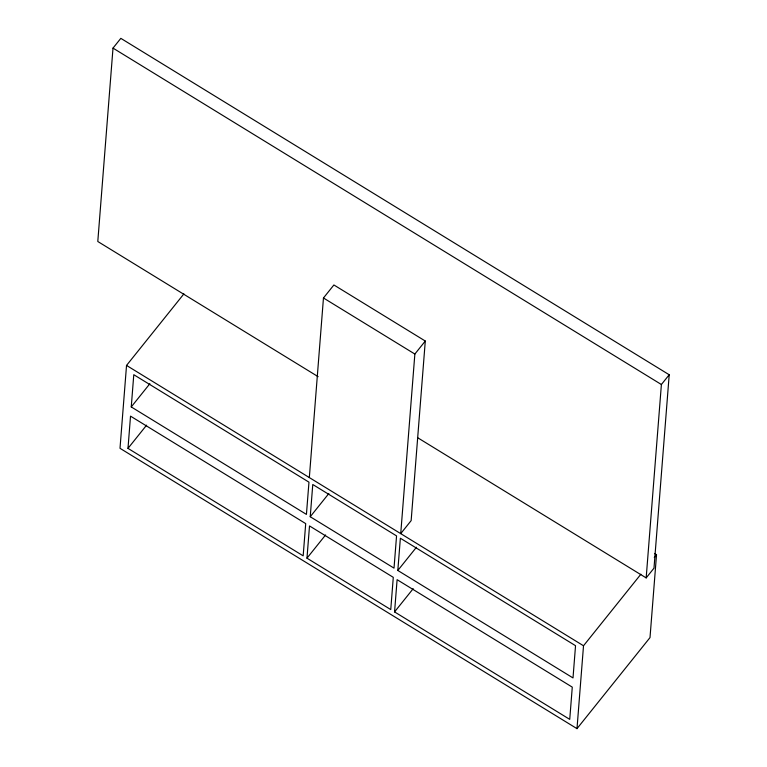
<?xml version="1.0" encoding="UTF-8"?>
<svg xmlns="http://www.w3.org/2000/svg" width="767" height="767" viewBox="0 0 767 767"><rect width="100%" height="100%" fill="white"/><g stroke="black" fill="none" stroke-linecap="round" stroke-linejoin="round"><path stroke-width="1.15" d="M417.679 437.736L646.169 577.906L653.992 568.155L669.207 374.756L120.831 38.35L113.008 48.11L97.793 241.5L318.123 376.664M183.898 293.886L126.536 365.428L120.007 448.312L576.995 728.65L650.004 637.598L656.523 554.714L654.481 553.458M127.993 448.379L130.524 416.145L305.707 523.612L303.166 555.845L127.993 448.379L146.612 425.148M131.253 406.932L133.784 374.699L308.967 482.165L306.426 514.398L131.253 406.932L149.872 383.711M309.331 477.563L323.463 297.98L333.894 284.969L425.292 341.037L411.15 520.62L400.729 533.631L414.861 354.047L425.292 341.037M306.973 558.175L309.513 525.941L393.289 577.34L390.758 609.573L306.973 558.175L325.601 534.944M310.232 516.737L312.773 484.504L396.558 535.903L394.017 568.126L310.232 516.737L328.861 493.507M394.564 611.913L397.105 579.679L572.278 687.136L569.737 719.369L394.564 611.913L413.192 588.682M397.824 570.466L400.364 538.233L575.538 645.699L573.007 677.932L397.824 570.466L416.452 547.235M576.995 728.65L583.514 645.766L640.886 574.224M646.169 577.906L661.394 384.516L669.207 374.756M654.289 557.494L656.523 554.714M113.008 48.11L661.394 384.516M323.463 297.98L414.861 354.047M126.536 365.428L583.514 645.766"/></g></svg>
